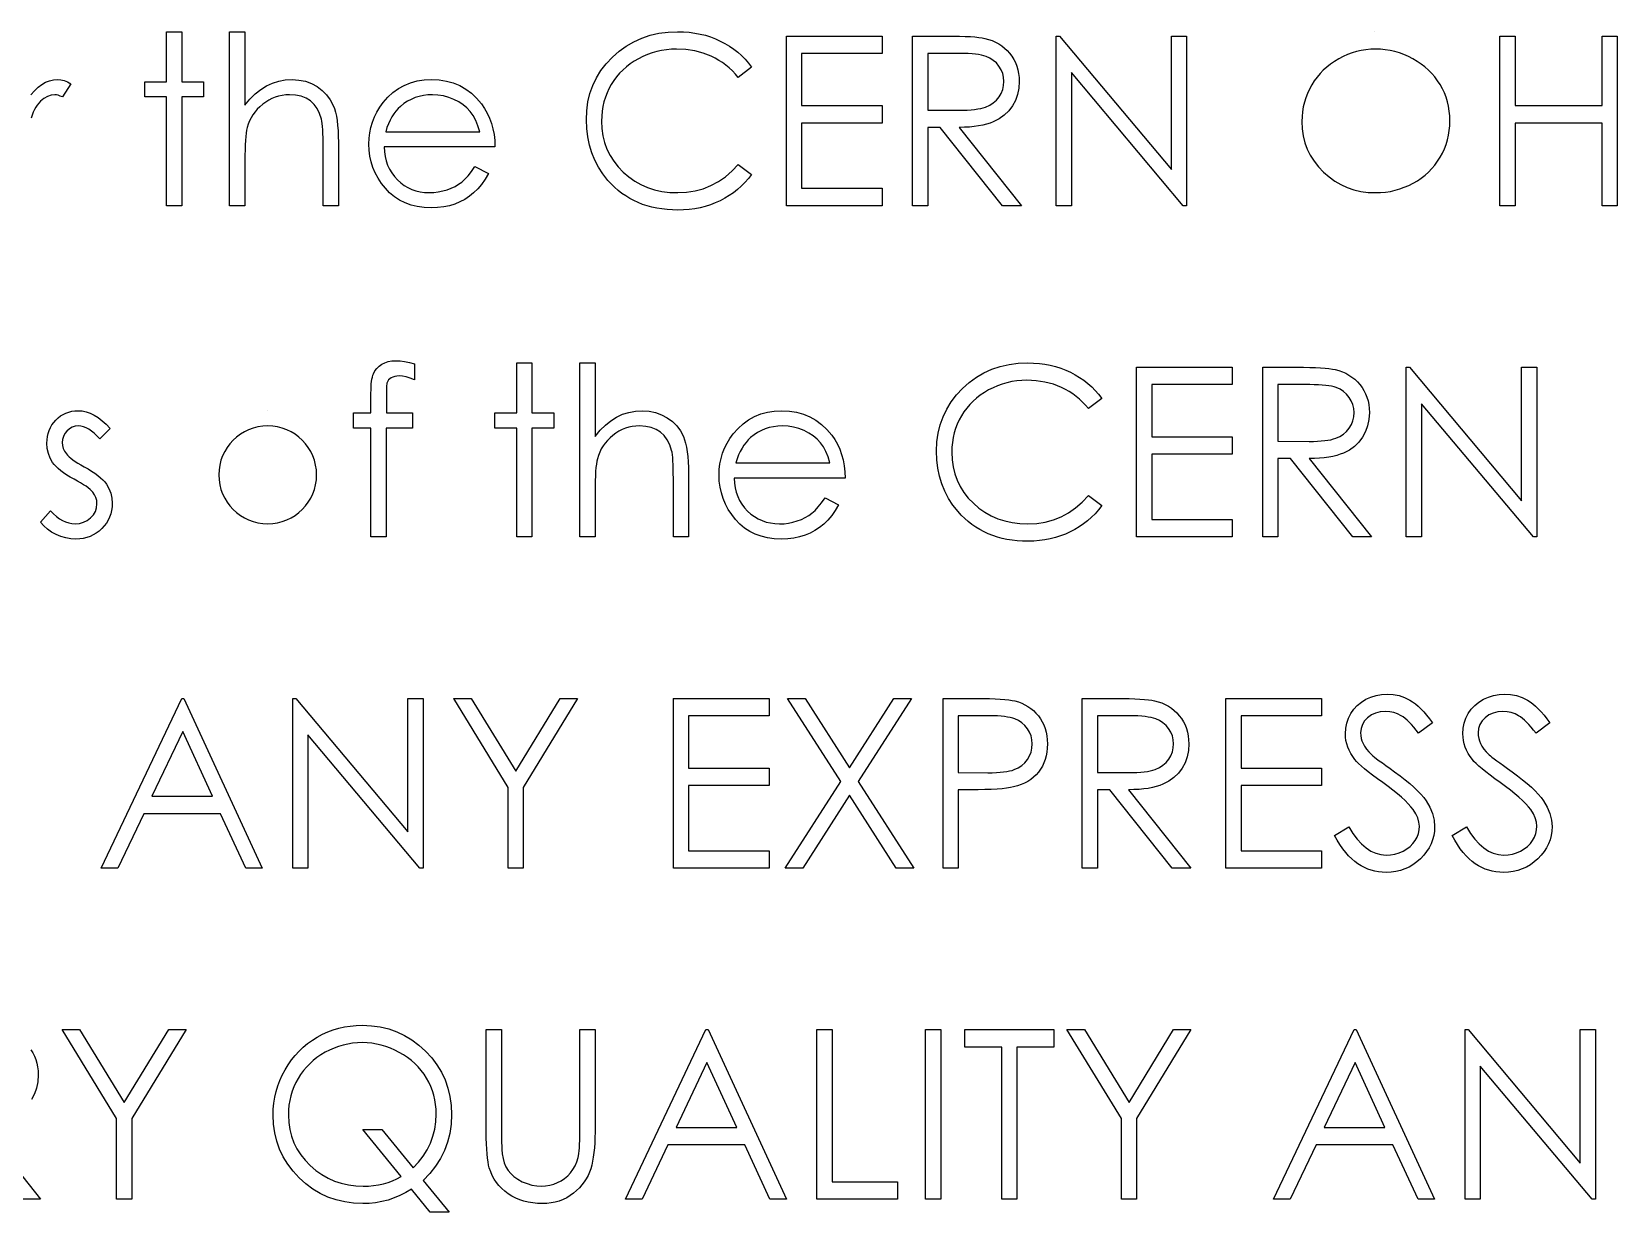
# Model space of a CAD drawing. Header units: millimetres. Extents: x 25 to 318, y 0 to 139.
# Drawn here: x 184.72 to 217.43, y 107.75 to 132.11 of the extents above; entities that cross this region are included whole.
import ezdxf

# ---------------------------------------------------------------- set-up
doc = ezdxf.new("R2010")
doc.units = ezdxf.units.MM

msp = doc.modelspace()

# ---------------------------------------------------------------- linework, layer by layer
at = {"color": 7, "linetype": 'Continuous'}
for p, q in [((212.43, 132.113), (212.43, 132.113)), ((189.591, 124.292), (189.591, 124.292))]:
    msp.add_line(p, q, dxfattribs=at)
at = {"color": 7, "linetype": 'Continuous', "flags": 128}
for points in [[(187.503, 132.113), (187.818, 132.113), (187.818, 132.113), (187.818, 131.081), (187.818, 131.081), (188.266, 131.081), (188.266, 131.081), (188.266, 130.766), (188.266, 130.766), (187.818, 130.766), (187.818, 130.766), (187.818, 128.523), (187.818, 128.523), (187.503, 128.523), (187.503, 128.523), (187.503, 130.766), (187.503, 130.766), (187.055, 130.766), (187.055, 130.766), (187.055, 131.081), (187.055, 131.081), (187.503, 131.081), (187.503, 131.081), (187.503, 132.113)], [(188.805, 132.113), (189.119, 132.113), (189.119, 132.113), (189.119, 130.598), (189.119, 130.598), (189.223, 130.722), (189.332, 130.829), (189.446, 130.92), (189.565, 130.994), (189.689, 131.051), (189.819, 131.093), (189.952, 131.117), (190.092, 131.125), (190.092, 131.125), (190.234, 131.116), (190.367, 131.09), (190.492, 131.044), (190.608, 130.981), (190.713, 130.903), (190.804, 130.812), (190.88, 130.708), (190.941, 130.593), (190.966, 130.527), (190.988, 130.453), (191.006, 130.371), (191.022, 130.28), (191.033, 130.18), (191.041, 130.072), (191.047, 129.955), (191.048, 129.829), (191.048, 129.829), (191.048, 128.523), (191.048, 128.523), (190.734, 128.523), (190.734, 128.523), (190.734, 129.726), (190.734, 129.726), (190.733, 129.83), (190.732, 129.926), (190.729, 130.012), (190.725, 130.09), (190.72, 130.158), (190.714, 130.217), (190.706, 130.267), (190.698, 130.308), (190.698, 130.308), (190.66, 130.426), (190.609, 130.528), (190.546, 130.614), (190.47, 130.685), (190.381, 130.741), (190.279, 130.78), (190.164, 130.804), (190.037, 130.811), (190.037, 130.811), (189.961, 130.809), (189.887, 130.799), (189.815, 130.784), (189.746, 130.763), (189.678, 130.735), (189.612, 130.702), (189.549, 130.662), (189.487, 130.616), (189.429, 130.566), (189.376, 130.513), (189.328, 130.457), (189.286, 130.398), (189.249, 130.337), (189.216, 130.272), (189.189, 130.204), (189.167, 130.134), (189.167, 130.134), (189.156, 130.083), (189.146, 130.022), (189.138, 129.951), (189.131, 129.87), (189.126, 129.779), (189.122, 129.678), (189.12, 129.568), (189.119, 129.448), (189.119, 129.448), (189.119, 128.523), (189.119, 128.523), (188.805, 128.523), (188.805, 128.523), (188.805, 132.113)], [(199.574, 131.381), (199.299, 131.17), (199.299, 131.17), (199.24, 131.24), (199.177, 131.305), (199.112, 131.366), (199.044, 131.423), (198.972, 131.475), (198.899, 131.522), (198.822, 131.566), (198.742, 131.605), (198.575, 131.67), (198.4, 131.717), (198.218, 131.745), (198.027, 131.754), (198.027, 131.754), (197.922, 131.751), (197.818, 131.741), (197.717, 131.726), (197.618, 131.704), (197.52, 131.676), (197.424, 131.642), (197.331, 131.602), (197.239, 131.555), (197.151, 131.503), (197.068, 131.447), (196.99, 131.387), (196.917, 131.322), (196.849, 131.254), (196.787, 131.181), (196.729, 131.103), (196.677, 131.022), (196.63, 130.937), (196.59, 130.849), (196.556, 130.759), (196.528, 130.666), (196.506, 130.571), (196.49, 130.473), (196.481, 130.372), (196.478, 130.269), (196.478, 130.269), (196.485, 130.114), (196.506, 129.967), (196.54, 129.825), (196.589, 129.69), (196.652, 129.561), (196.729, 129.439), (196.819, 129.324), (196.924, 129.215), (197.039, 129.116), (197.161, 129.03), (197.291, 128.958), (197.428, 128.898), (197.572, 128.852), (197.724, 128.819), (197.883, 128.798), (198.049, 128.792), (198.049, 128.792), (198.232, 128.801), (198.407, 128.829), (198.575, 128.874), (198.735, 128.938), (198.888, 129.02), (199.033, 129.12), (199.169, 129.239), (199.299, 129.375), (199.299, 129.375), (199.574, 129.167), (199.574, 129.167), (199.507, 129.082), (199.435, 129.002), (199.36, 128.927), (199.281, 128.857), (199.197, 128.791), (199.11, 128.73), (199.018, 128.675), (198.923, 128.625), (198.824, 128.58), (198.722, 128.541), (198.618, 128.508), (198.51, 128.481), (198.4, 128.46), (198.286, 128.445), (198.17, 128.436), (198.051, 128.433), (198.051, 128.433), (197.938, 128.435), (197.828, 128.443), (197.722, 128.455), (197.618, 128.472), (197.517, 128.493), (197.419, 128.519), (197.325, 128.55), (197.233, 128.586), (197.144, 128.627), (197.058, 128.672), (196.976, 128.723), (196.896, 128.777), (196.819, 128.837), (196.746, 128.902), (196.675, 128.971), (196.607, 129.045), (196.607, 129.045), (196.504, 129.178), (196.413, 129.317), (196.337, 129.463), (196.274, 129.616), (196.226, 129.775), (196.192, 129.941), (196.171, 130.114), (196.164, 130.293), (196.164, 130.293), (196.172, 130.482), (196.197, 130.663), (196.239, 130.836), (196.298, 131.001), (196.373, 131.159), (196.466, 131.31), (196.575, 131.452), (196.701, 131.588), (196.84, 131.711), (196.986, 131.817), (197.142, 131.907), (197.306, 131.982), (197.478, 132.039), (197.659, 132.08), (197.849, 132.104), (198.047, 132.113), (198.047, 132.113), (198.167, 132.11), (198.285, 132.101), (198.4, 132.085), (198.511, 132.064), (198.62, 132.038), (198.726, 132.004), (198.829, 131.965), (198.928, 131.92), (199.024, 131.869), (199.116, 131.814), (199.204, 131.754), (199.286, 131.689), (199.365, 131.619), (199.439, 131.545), (199.509, 131.465), (199.574, 131.381)], [(200.292, 132.023), (202.266, 132.023), (202.266, 132.023), (202.266, 131.664), (202.266, 131.664), (200.606, 131.664), (200.606, 131.664), (200.606, 130.587), (200.606, 130.587), (202.266, 130.587), (202.266, 130.587), (202.266, 130.228), (202.266, 130.228), (200.606, 130.228), (200.606, 130.228), (200.606, 128.882), (200.606, 128.882), (202.266, 128.882), (202.266, 128.882), (202.266, 128.523), (202.266, 128.523), (200.292, 128.523), (200.292, 128.523), (200.292, 132.023)], [(202.894, 132.023), (203.595, 132.023), (203.595, 132.023), (203.735, 132.022), (203.864, 132.02), (203.98, 132.016), (204.086, 132.011), (204.179, 132.004), (204.26, 131.996), (204.33, 131.986), (204.388, 131.975), (204.388, 131.975), (204.464, 131.955), (204.537, 131.929), (204.607, 131.898), (204.672, 131.862), (204.733, 131.821), (204.792, 131.775), (204.846, 131.724), (204.897, 131.667), (204.943, 131.606), (204.983, 131.542), (205.017, 131.475), (205.044, 131.404), (205.066, 131.329), (205.081, 131.252), (205.09, 131.171), (205.093, 131.087), (205.093, 131.087), (205.085, 130.947), (205.059, 130.817), (205.015, 130.695), (204.955, 130.581), (204.879, 130.479), (204.787, 130.39), (204.681, 130.314), (204.56, 130.252), (204.493, 130.226), (204.42, 130.203), (204.341, 130.184), (204.255, 130.168), (204.163, 130.155), (204.066, 130.146), (203.962, 130.14), (203.852, 130.138), (203.852, 130.138), (205.138, 128.523), (205.138, 128.523), (204.75, 128.523), (204.75, 128.523), (203.464, 130.138), (203.464, 130.138), (203.209, 130.138), (203.209, 130.138), (203.209, 128.523), (203.209, 128.523), (202.894, 128.523), (202.894, 128.523), (202.894, 132.023)], [(205.856, 128.523), (205.856, 132.023), (205.856, 132.023), (205.922, 132.023), (205.922, 132.023), (208.234, 129.268), (208.234, 129.268), (208.234, 132.023), (208.234, 132.023), (208.548, 132.023), (208.548, 132.023), (208.548, 128.523), (208.548, 128.523), (208.477, 128.523), (208.477, 128.523), (206.17, 131.271), (206.17, 131.271), (206.17, 128.523), (206.17, 128.523), (205.856, 128.523)], [(215.01, 132.023), (215.324, 132.023), (215.324, 132.023), (215.324, 130.587), (215.324, 130.587), (217.119, 130.587), (217.119, 130.587), (217.119, 132.023), (217.119, 132.023), (217.433, 132.023), (217.433, 132.023), (217.433, 128.523), (217.433, 128.523), (217.119, 128.523), (217.119, 128.523), (217.119, 130.228), (217.119, 130.228), (215.324, 130.228), (215.324, 130.228), (215.324, 128.523), (215.324, 128.523), (215.01, 128.523), (215.01, 128.523), (215.01, 132.023)], [(203.208, 131.664), (203.209, 130.497), (203.209, 130.497), (203.849, 130.492), (203.849, 130.492), (203.939, 130.493), (204.023, 130.497), (204.101, 130.501), (204.173, 130.508), (204.239, 130.518), (204.299, 130.529), (204.353, 130.542), (204.4, 130.558), (204.485, 130.595), (204.56, 130.642), (204.624, 130.7), (204.679, 130.766), (204.723, 130.841), (204.754, 130.919), (204.773, 131.001), (204.779, 131.088), (204.779, 131.088), (204.773, 131.172), (204.754, 131.252), (204.722, 131.329), (204.677, 131.401), (204.623, 131.467), (204.56, 131.522), (204.49, 131.568), (204.412, 131.603), (204.367, 131.617), (204.316, 131.63), (204.257, 131.64), (204.193, 131.649), (204.121, 131.656), (204.042, 131.66), (203.957, 131.663), (203.865, 131.664), (203.865, 131.664), (203.209, 131.664)], [(212.445, 131.754), (212.346, 131.751), (212.247, 131.741), (212.151, 131.726), (212.055, 131.704), (211.961, 131.675), (211.868, 131.641), (211.777, 131.6), (211.687, 131.553), (211.6, 131.501), (211.518, 131.444), (211.44, 131.383), (211.368, 131.318), (211.301, 131.249), (211.238, 131.175), (211.18, 131.097), (211.128, 131.014), (211.081, 130.928), (211.039, 130.84), (211.005, 130.749), (210.977, 130.656), (210.955, 130.56), (210.939, 130.462), (210.929, 130.362), (210.927, 130.259), (210.927, 130.259), (210.934, 130.107), (210.955, 129.962), (210.989, 129.823), (211.038, 129.69), (211.1, 129.563), (211.177, 129.441), (211.267, 129.326), (211.372, 129.217), (211.486, 129.117), (211.606, 129.031), (211.731, 128.958), (211.862, 128.899), (212, 128.852), (212.142, 128.819), (212.291, 128.798), (212.445, 128.792), (212.445, 128.792), (212.549, 128.795), (212.651, 128.804), (212.751, 128.819), (212.849, 128.841), (212.945, 128.869), (213.039, 128.902), (213.131, 128.941), (213.221, 128.987), (213.308, 129.038), (213.39, 129.094), (213.467, 129.154), (213.539, 129.218), (213.606, 129.287), (213.669, 129.361), (213.725, 129.439), (213.778, 129.521), (213.825, 129.608), (213.866, 129.696), (213.9, 129.786), (213.928, 129.88), (213.95, 129.975), (213.965, 130.072), (213.975, 130.173), (213.978, 130.275), (213.978, 130.275), (213.975, 130.377), (213.965, 130.476), (213.95, 130.573), (213.928, 130.668), (213.9, 130.759), (213.866, 130.849), (213.825, 130.935), (213.778, 131.02), (213.725, 131.102), (213.668, 131.179), (213.605, 131.252), (213.537, 131.32), (213.465, 131.385), (213.386, 131.445), (213.303, 131.501), (213.215, 131.553), (213.124, 131.6), (213.031, 131.641), (212.937, 131.675), (212.841, 131.704), (212.744, 131.726), (212.646, 131.741), (212.546, 131.751), (212.445, 131.754)], [(184.703, 130.808), (184.777, 130.896), (184.852, 130.968), (184.929, 131.026), (185.008, 131.069), (185.089, 131.101), (185.171, 131.119), (185.256, 131.125), (185.256, 131.125), (185.321, 131.12), (185.388, 131.104), (185.458, 131.076), (185.529, 131.038), (185.529, 131.038), (185.357, 130.766), (185.357, 130.766), (185.311, 130.785), (185.269, 130.8), (185.23, 130.809), (185.196, 130.811), (185.196, 130.811), (185.121, 130.803), (185.047, 130.778), (184.974, 130.736), (184.903, 130.677), (184.869, 130.641), (184.836, 130.6), (184.807, 130.555), (184.779, 130.506), (184.753, 130.451), (184.729, 130.392), (184.707, 130.328)], [(193.865, 129.331), (194.144, 129.184), (194.144, 129.184), (194.076, 129.067), (194.002, 128.962), (193.924, 128.868), (193.839, 128.787), (193.75, 128.716), (193.656, 128.654), (193.556, 128.601), (193.451, 128.557), (193.34, 128.522), (193.221, 128.498), (193.096, 128.483), (192.963, 128.478), (192.963, 128.478), (192.816, 128.484), (192.677, 128.503), (192.547, 128.535), (192.424, 128.579), (192.31, 128.636), (192.204, 128.705), (192.106, 128.787), (192.017, 128.882), (191.937, 128.984), (191.868, 129.09), (191.81, 129.199), (191.762, 129.312), (191.724, 129.428), (191.698, 129.547), (191.682, 129.669), (191.677, 129.795), (191.677, 129.795), (191.681, 129.913), (191.695, 130.028), (191.718, 130.139), (191.75, 130.248), (191.791, 130.353), (191.842, 130.454), (191.902, 130.553), (191.971, 130.649), (191.971, 130.649), (192.068, 130.76), (192.174, 130.858), (192.286, 130.939), (192.408, 131.006), (192.537, 131.058), (192.673, 131.096), (192.818, 131.118), (192.971, 131.125), (192.971, 131.125), (193.128, 131.118), (193.277, 131.094), (193.418, 131.055), (193.551, 131), (193.675, 130.929), (193.792, 130.842), (193.9, 130.74), (194.001, 130.622), (194.001, 130.622), (194.065, 130.53), (194.121, 130.433), (194.168, 130.33), (194.207, 130.222), (194.238, 130.109), (194.26, 129.99), (194.273, 129.865), (194.279, 129.734), (194.279, 129.734), (191.991, 129.734), (191.991, 129.734), (191.997, 129.633), (192.011, 129.537), (192.033, 129.445), (192.064, 129.358), (192.102, 129.276), (192.148, 129.198), (192.203, 129.125), (192.265, 129.056), (192.334, 128.995), (192.406, 128.941), (192.483, 128.895), (192.563, 128.858), (192.648, 128.829), (192.736, 128.809), (192.828, 128.796), (192.924, 128.792), (192.924, 128.792), (193.018, 128.796), (193.11, 128.807), (193.201, 128.826), (193.29, 128.852), (193.377, 128.884), (193.456, 128.922), (193.528, 128.964), (193.594, 129.011), (193.658, 129.068), (193.724, 129.141), (193.794, 129.228), (193.865, 129.331)], [(193.965, 130.049), (193.928, 130.173), (193.882, 130.283), (193.83, 130.381), (193.769, 130.465), (193.701, 130.539), (193.621, 130.606), (193.531, 130.665), (193.431, 130.716), (193.324, 130.758), (193.214, 130.788), (193.102, 130.806), (192.987, 130.811), (192.987, 130.811), (192.893, 130.808), (192.802, 130.797), (192.714, 130.778), (192.631, 130.752), (192.549, 130.717), (192.472, 130.677), (192.399, 130.628), (192.328, 130.572), (192.328, 130.572), (192.279, 130.525), (192.233, 130.473), (192.19, 130.417), (192.151, 130.354), (192.115, 130.286), (192.081, 130.212), (192.051, 130.133), (192.024, 130.049), (192.024, 130.049), (193.965, 130.049)], [(192.619, 125.258), (192.619, 124.932), (192.619, 124.932), (192.529, 124.966), (192.446, 124.99), (192.37, 125.005), (192.3, 125.01), (192.3, 125.01), (192.254, 125.007), (192.21, 125), (192.171, 124.988), (192.136, 124.97), (192.107, 124.949), (192.083, 124.927), (192.066, 124.904), (192.054, 124.878), (192.05, 124.863), (192.047, 124.842), (192.044, 124.815), (192.042, 124.784), (192.04, 124.746), (192.039, 124.704), (192.038, 124.655), (192.038, 124.602), (192.038, 124.602), (192.038, 124.247), (192.038, 124.247), (192.574, 124.247), (192.574, 124.247), (192.574, 123.933), (192.574, 123.933), (192.037, 123.933), (192.037, 123.933), (192.035, 121.69), (192.035, 121.69), (191.721, 121.69), (191.721, 121.69), (191.721, 123.933), (191.721, 123.933), (191.362, 123.933), (191.362, 123.933), (191.362, 124.247), (191.362, 124.247), (191.721, 124.247), (191.721, 124.247), (191.721, 124.656), (191.721, 124.656), (191.722, 124.724), (191.725, 124.786), (191.728, 124.844), (191.734, 124.897), (191.741, 124.944), (191.75, 124.987), (191.76, 125.025), (191.772, 125.057), (191.801, 125.115), (191.84, 125.166), (191.887, 125.211), (191.943, 125.251), (192.007, 125.283), (192.077, 125.306), (192.153, 125.319), (192.236, 125.324), (192.236, 125.324), (192.32, 125.32), (192.412, 125.308), (192.512, 125.287), (192.619, 125.258)], [(194.728, 125.279), (195.042, 125.279), (195.042, 125.279), (195.042, 124.247), (195.042, 124.247), (195.491, 124.247), (195.491, 124.247), (195.491, 123.933), (195.491, 123.933), (195.042, 123.933), (195.042, 123.933), (195.042, 121.69), (195.042, 121.69), (194.728, 121.69), (194.728, 121.69), (194.728, 123.933), (194.728, 123.933), (194.279, 123.933), (194.279, 123.933), (194.279, 124.247), (194.279, 124.247), (194.728, 124.247), (194.728, 124.247), (194.728, 125.279)], [(196.029, 125.279), (196.343, 125.279), (196.343, 125.279), (196.343, 123.764), (196.343, 123.764), (196.447, 123.888), (196.556, 123.996), (196.67, 124.087), (196.789, 124.16), (196.913, 124.218), (197.043, 124.259), (197.177, 124.284), (197.316, 124.292), (197.316, 124.292), (197.458, 124.283), (197.591, 124.256), (197.716, 124.211), (197.832, 124.148), (197.938, 124.069), (198.029, 123.979), (198.104, 123.875), (198.165, 123.759), (198.191, 123.694), (198.212, 123.62), (198.231, 123.538), (198.246, 123.447), (198.257, 123.346), (198.266, 123.238), (198.271, 123.121), (198.273, 122.996), (198.273, 122.996), (198.273, 121.69), (198.273, 121.69), (197.959, 121.69), (197.959, 121.69), (197.959, 122.893), (197.959, 122.893), (197.958, 122.997), (197.956, 123.093), (197.954, 123.179), (197.949, 123.257), (197.945, 123.325), (197.938, 123.383), (197.931, 123.434), (197.922, 123.475), (197.922, 123.475), (197.884, 123.592), (197.834, 123.695), (197.771, 123.781), (197.694, 123.852), (197.605, 123.907), (197.504, 123.946), (197.389, 123.97), (197.261, 123.978), (197.261, 123.978), (197.185, 123.975), (197.112, 123.966), (197.039, 123.951), (196.97, 123.93), (196.902, 123.902), (196.837, 123.869), (196.773, 123.829), (196.711, 123.783), (196.653, 123.733), (196.6, 123.68), (196.553, 123.624), (196.51, 123.565), (196.473, 123.503), (196.441, 123.439), (196.413, 123.371), (196.392, 123.301), (196.392, 123.301), (196.38, 123.25), (196.371, 123.189), (196.362, 123.118), (196.355, 123.036), (196.35, 122.946), (196.346, 122.845), (196.344, 122.735), (196.343, 122.614), (196.343, 122.614), (196.343, 121.69), (196.343, 121.69), (196.029, 121.69), (196.029, 121.69), (196.029, 125.279)], [(206.798, 124.547), (206.523, 124.337), (206.523, 124.337), (206.464, 124.406), (206.401, 124.472), (206.336, 124.533), (206.268, 124.589), (206.197, 124.641), (206.123, 124.689), (206.046, 124.732), (205.966, 124.772), (205.799, 124.837), (205.625, 124.883), (205.442, 124.911), (205.252, 124.92), (205.252, 124.92), (205.146, 124.918), (205.043, 124.908), (204.941, 124.892), (204.842, 124.871), (204.744, 124.843), (204.649, 124.809), (204.555, 124.768), (204.464, 124.722), (204.375, 124.67), (204.292, 124.614), (204.215, 124.554), (204.142, 124.489), (204.074, 124.42), (204.011, 124.348), (203.954, 124.27), (203.901, 124.188), (203.854, 124.104), (203.814, 124.016), (203.78, 123.926), (203.752, 123.833), (203.73, 123.738), (203.715, 123.64), (203.705, 123.539), (203.702, 123.436), (203.702, 123.436), (203.709, 123.281), (203.73, 123.133), (203.765, 122.992), (203.814, 122.857), (203.876, 122.728), (203.953, 122.606), (204.044, 122.49), (204.148, 122.382), (204.263, 122.283), (204.386, 122.196), (204.515, 122.124), (204.652, 122.065), (204.797, 122.018), (204.948, 121.985), (205.107, 121.965), (205.273, 121.959), (205.273, 121.959), (205.456, 121.968), (205.632, 121.995), (205.799, 122.041), (205.96, 122.105), (206.112, 122.187), (206.257, 122.287), (206.394, 122.405), (206.523, 122.542), (206.523, 122.542), (206.798, 122.334), (206.798, 122.334), (206.731, 122.249), (206.659, 122.168), (206.584, 122.093), (206.505, 122.023), (206.422, 121.957), (206.334, 121.897), (206.242, 121.842), (206.147, 121.791), (206.048, 121.746), (205.946, 121.708), (205.842, 121.675), (205.734, 121.648), (205.624, 121.626), (205.51, 121.612), (205.395, 121.603), (205.275, 121.6), (205.275, 121.6), (205.163, 121.602), (205.053, 121.61), (204.946, 121.622), (204.842, 121.638), (204.741, 121.659), (204.644, 121.686), (204.549, 121.717), (204.457, 121.753), (204.368, 121.793), (204.283, 121.839), (204.2, 121.889), (204.12, 121.944), (204.044, 122.004), (203.97, 122.068), (203.899, 122.138), (203.832, 122.212), (203.832, 122.212), (203.728, 122.344), (203.638, 122.484), (203.561, 122.63), (203.499, 122.783), (203.45, 122.942), (203.416, 123.108), (203.395, 123.28), (203.388, 123.46), (203.388, 123.46), (203.396, 123.649), (203.422, 123.829), (203.464, 124.003), (203.523, 124.168), (203.598, 124.326), (203.69, 124.477), (203.799, 124.619), (203.925, 124.754), (204.064, 124.878), (204.21, 124.984), (204.366, 125.074), (204.53, 125.148), (204.703, 125.206), (204.884, 125.246), (205.074, 125.271), (205.271, 125.279), (205.271, 125.279), (205.392, 125.277), (205.51, 125.267), (205.624, 125.252), (205.735, 125.231), (205.844, 125.204), (205.95, 125.171), (206.053, 125.131), (206.153, 125.087), (206.249, 125.036), (206.34, 124.981), (206.428, 124.92), (206.511, 124.856), (206.589, 124.786), (206.664, 124.711), (206.733, 124.631), (206.798, 124.547)], [(207.516, 125.19), (209.491, 125.19), (209.491, 125.19), (209.491, 124.831), (209.491, 124.831), (207.83, 124.831), (207.83, 124.831), (207.83, 123.754), (207.83, 123.754), (209.491, 123.754), (209.491, 123.754), (209.491, 123.395), (209.491, 123.395), (207.83, 123.395), (207.83, 123.395), (207.83, 122.049), (207.83, 122.049), (209.491, 122.049), (209.491, 122.049), (209.491, 121.69), (209.491, 121.69), (207.516, 121.69), (207.516, 121.69), (207.516, 125.19)], [(210.119, 125.19), (210.819, 125.19), (210.819, 125.19), (210.959, 125.189), (211.088, 125.187), (211.205, 125.183), (211.31, 125.178), (211.403, 125.171), (211.485, 125.163), (211.555, 125.153), (211.612, 125.142), (211.612, 125.142), (211.689, 125.122), (211.762, 125.096), (211.831, 125.065), (211.896, 125.029), (211.958, 124.988), (212.016, 124.941), (212.071, 124.89), (212.121, 124.833), (212.167, 124.773), (212.207, 124.709), (212.241, 124.641), (212.268, 124.57), (212.29, 124.496), (212.306, 124.419), (212.315, 124.338), (212.318, 124.254), (212.318, 124.254), (212.309, 124.114), (212.283, 123.984), (212.24, 123.862), (212.179, 123.748), (212.103, 123.646), (212.012, 123.557), (211.905, 123.481), (211.785, 123.419), (211.717, 123.393), (211.644, 123.369), (211.565, 123.351), (211.48, 123.334), (211.388, 123.322), (211.29, 123.313), (211.187, 123.307), (211.077, 123.305), (211.077, 123.305), (212.362, 121.69), (212.362, 121.69), (211.974, 121.69), (211.974, 121.69), (210.688, 123.305), (210.688, 123.305), (210.433, 123.305), (210.433, 123.305), (210.433, 121.69), (210.433, 121.69), (210.119, 121.69), (210.119, 121.69), (210.119, 125.19)], [(213.08, 121.69), (213.08, 125.19), (213.08, 125.19), (213.146, 125.19), (213.146, 125.19), (215.459, 122.435), (215.459, 122.435), (215.459, 125.19), (215.459, 125.19), (215.773, 125.19), (215.773, 125.19), (215.773, 121.69), (215.773, 121.69), (215.701, 121.69), (215.701, 121.69), (213.394, 124.438), (213.394, 124.438), (213.394, 121.69), (213.394, 121.69), (213.08, 121.69)], [(210.433, 124.831), (210.433, 123.664), (210.433, 123.664), (211.074, 123.659), (211.074, 123.659), (211.163, 123.66), (211.248, 123.663), (211.325, 123.668), (211.398, 123.675), (211.464, 123.684), (211.523, 123.695), (211.577, 123.709), (211.625, 123.724), (211.709, 123.762), (211.784, 123.809), (211.848, 123.867), (211.903, 123.933), (211.947, 124.007), (211.978, 124.085), (211.997, 124.168), (212.003, 124.254), (212.003, 124.254), (211.997, 124.338), (211.978, 124.419), (211.946, 124.495), (211.902, 124.568), (211.847, 124.634), (211.785, 124.689), (211.715, 124.735), (211.636, 124.77), (211.591, 124.784), (211.54, 124.796), (211.482, 124.807), (211.417, 124.815), (211.345, 124.822), (211.267, 124.827), (211.181, 124.83), (211.089, 124.831), (211.089, 124.831), (210.433, 124.831)], [(186.337, 123.928), (186.124, 123.709), (186.124, 123.709), (186.068, 123.772), (186.011, 123.827), (185.955, 123.873), (185.901, 123.911), (185.845, 123.94), (185.791, 123.961), (185.736, 123.974), (185.682, 123.978), (185.682, 123.978), (185.616, 123.972), (185.555, 123.952), (185.498, 123.92), (185.447, 123.874), (185.404, 123.82), (185.374, 123.763), (185.356, 123.7), (185.35, 123.634), (185.35, 123.634), (185.355, 123.573), (185.371, 123.515), (185.399, 123.458), (185.437, 123.402), (185.437, 123.402), (185.461, 123.373), (185.492, 123.344), (185.528, 123.312), (185.571, 123.28), (185.62, 123.246), (185.675, 123.212), (185.735, 123.175), (185.802, 123.138), (185.802, 123.138), (185.883, 123.092), (185.957, 123.046), (186.025, 123.001), (186.086, 122.956), (186.14, 122.911), (186.188, 122.867), (186.229, 122.823), (186.262, 122.779), (186.262, 122.779), (186.314, 122.689), (186.352, 122.593), (186.374, 122.491), (186.382, 122.384), (186.382, 122.384), (186.378, 122.308), (186.368, 122.235), (186.351, 122.165), (186.328, 122.098), (186.297, 122.034), (186.261, 121.973), (186.218, 121.915), (186.167, 121.859), (186.112, 121.809), (186.054, 121.765), (185.992, 121.729), (185.927, 121.699), (185.858, 121.675), (185.786, 121.658), (185.711, 121.648), (185.632, 121.645), (185.632, 121.645), (185.526, 121.65), (185.423, 121.668), (185.322, 121.697), (185.223, 121.737), (185.13, 121.787), (185.045, 121.847), (184.969, 121.915), (184.901, 121.991), (184.901, 121.991), (185.109, 122.228), (185.109, 122.228), (185.169, 122.165), (185.23, 122.11), (185.293, 122.064), (185.355, 122.026), (185.419, 121.997), (185.484, 121.976), (185.549, 121.963), (185.616, 121.959), (185.616, 121.959), (185.706, 121.967), (185.79, 121.99), (185.866, 122.028), (185.936, 122.081), (185.993, 122.145), (186.035, 122.215), (186.059, 122.29), (186.068, 122.37), (186.068, 122.37), (186.062, 122.437), (186.046, 122.5), (186.019, 122.559), (185.981, 122.614), (185.981, 122.614), (185.957, 122.641), (185.925, 122.67), (185.887, 122.701), (185.842, 122.733), (185.79, 122.766), (185.731, 122.802), (185.666, 122.839), (185.594, 122.878), (185.594, 122.878), (185.516, 122.922), (185.444, 122.966), (185.38, 123.01), (185.321, 123.054), (185.269, 123.097), (185.224, 123.141), (185.185, 123.184), (185.153, 123.227), (185.153, 123.227), (185.101, 123.316), (185.065, 123.412), (185.042, 123.513), (185.035, 123.621), (185.035, 123.621), (185.038, 123.692), (185.047, 123.759), (185.061, 123.824), (185.081, 123.885), (185.107, 123.944), (185.139, 123.999), (185.176, 124.052), (185.218, 124.101), (185.266, 124.146), (185.317, 124.184), (185.37, 124.217), (185.426, 124.244), (185.486, 124.265), (185.548, 124.28), (185.613, 124.289), (185.682, 124.292), (185.682, 124.292), (185.763, 124.287), (185.845, 124.27), (185.927, 124.241), (186.009, 124.201), (186.09, 124.15), (186.172, 124.087), (186.255, 124.014), (186.337, 123.928)], [(201.09, 122.497), (201.369, 122.351), (201.369, 122.351), (201.3, 122.234), (201.226, 122.128), (201.148, 122.035), (201.064, 121.953), (200.975, 121.882), (200.881, 121.821), (200.781, 121.767), (200.675, 121.723), (200.564, 121.689), (200.445, 121.664), (200.32, 121.65), (200.187, 121.645), (200.187, 121.645), (200.04, 121.651), (199.901, 121.67), (199.771, 121.701), (199.648, 121.746), (199.535, 121.802), (199.429, 121.872), (199.331, 121.954), (199.242, 122.049), (199.162, 122.151), (199.092, 122.257), (199.034, 122.366), (198.986, 122.479), (198.949, 122.595), (198.922, 122.713), (198.906, 122.836), (198.901, 122.961), (198.901, 122.961), (198.906, 123.079), (198.919, 123.194), (198.942, 123.306), (198.974, 123.414), (199.016, 123.519), (199.066, 123.621), (199.127, 123.72), (199.195, 123.815), (199.195, 123.815), (199.293, 123.927), (199.398, 124.024), (199.511, 124.106), (199.632, 124.173), (199.761, 124.225), (199.898, 124.263), (200.042, 124.284), (200.195, 124.292), (200.195, 124.292), (200.352, 124.284), (200.502, 124.261), (200.642, 124.221), (200.775, 124.167), (200.9, 124.096), (201.016, 124.009), (201.125, 123.907), (201.225, 123.789), (201.225, 123.789), (201.29, 123.697), (201.345, 123.6), (201.393, 123.497), (201.431, 123.389), (201.462, 123.276), (201.484, 123.156), (201.498, 123.032), (201.503, 122.901), (201.503, 122.901), (199.215, 122.901), (199.215, 122.901), (199.221, 122.8), (199.235, 122.703), (199.258, 122.612), (199.289, 122.525), (199.326, 122.443), (199.373, 122.365), (199.427, 122.292), (199.49, 122.223), (199.559, 122.161), (199.631, 122.107), (199.707, 122.062), (199.788, 122.025), (199.872, 121.996), (199.96, 121.976), (200.052, 121.963), (200.148, 121.959), (200.148, 121.959), (200.242, 121.962), (200.334, 121.974), (200.425, 121.992), (200.515, 122.018), (200.601, 122.051), (200.68, 122.089), (200.753, 122.131), (200.818, 122.178), (200.882, 122.234), (200.949, 122.307), (201.018, 122.394), (201.09, 122.497)], [(201.189, 123.215), (201.152, 123.339), (201.107, 123.45), (201.054, 123.548), (200.994, 123.632), (200.925, 123.706), (200.845, 123.773), (200.755, 123.831), (200.655, 123.883), (200.548, 123.925), (200.438, 123.954), (200.326, 123.972), (200.211, 123.978), (200.211, 123.978), (200.117, 123.975), (200.026, 123.963), (199.939, 123.944), (199.855, 123.918), (199.774, 123.884), (199.697, 123.843), (199.623, 123.794), (199.552, 123.738), (199.552, 123.738), (199.503, 123.692), (199.458, 123.64), (199.415, 123.583), (199.376, 123.521), (199.339, 123.452), (199.305, 123.379), (199.275, 123.3), (199.248, 123.215), (199.248, 123.215), (201.189, 123.215)], [(211.599, 115.531), (211.895, 115.709), (211.895, 115.709), (211.98, 115.572), (212.068, 115.454), (212.159, 115.353), (212.254, 115.271), (212.351, 115.207), (212.452, 115.162), (212.557, 115.135), (212.664, 115.125), (212.664, 115.125), (212.756, 115.13), (212.845, 115.146), (212.931, 115.171), (213.014, 115.207), (213.092, 115.251), (213.159, 115.303), (213.216, 115.361), (213.264, 115.426), (213.301, 115.496), (213.329, 115.569), (213.344, 115.642), (213.35, 115.719), (213.35, 115.719), (213.342, 115.806), (213.318, 115.892), (213.279, 115.977), (213.224, 116.062), (213.224, 116.062), (213.176, 116.122), (213.12, 116.184), (213.054, 116.249), (212.98, 116.318), (212.897, 116.389), (212.805, 116.463), (212.703, 116.54), (212.593, 116.62), (212.593, 116.62), (212.483, 116.699), (212.384, 116.774), (212.296, 116.842), (212.219, 116.904), (212.153, 116.961), (212.097, 117.011), (212.053, 117.057), (212.02, 117.096), (212.02, 117.096), (211.974, 117.159), (211.934, 117.222), (211.9, 117.286), (211.873, 117.353), (211.851, 117.42), (211.836, 117.488), (211.827, 117.558), (211.824, 117.629), (211.824, 117.629), (211.831, 117.74), (211.852, 117.847), (211.886, 117.947), (211.935, 118.044), (211.996, 118.132), (212.069, 118.211), (212.153, 118.279), (212.247, 118.338), (212.35, 118.385), (212.458, 118.419), (212.57, 118.439), (212.686, 118.446), (212.686, 118.446), (212.81, 118.438), (212.93, 118.414), (213.045, 118.374), (213.156, 118.319), (213.211, 118.284), (213.267, 118.243), (213.324, 118.194), (213.381, 118.14), (213.439, 118.078), (213.498, 118.01), (213.559, 117.935), (213.619, 117.854), (213.619, 117.854), (213.335, 117.638), (213.335, 117.638), (213.283, 117.704), (213.233, 117.764), (213.186, 117.818), (213.139, 117.865), (213.096, 117.908), (213.054, 117.944), (213.013, 117.975), (212.975, 117.999), (212.899, 118.038), (212.82, 118.065), (212.737, 118.081), (212.651, 118.087), (212.651, 118.087), (212.543, 118.079), (212.446, 118.055), (212.359, 118.015), (212.282, 117.959), (212.219, 117.891), (212.174, 117.816), (212.147, 117.734), (212.138, 117.644), (212.138, 117.644), (212.141, 117.588), (212.151, 117.532), (212.165, 117.478), (212.187, 117.424), (212.217, 117.369), (212.257, 117.312), (212.308, 117.253), (212.369, 117.192), (212.369, 117.192), (212.392, 117.171), (212.425, 117.145), (212.468, 117.112), (212.522, 117.071), (212.586, 117.024), (212.66, 116.971), (212.745, 116.911), (212.839, 116.843), (212.839, 116.843), (212.953, 116.76), (213.057, 116.679), (213.152, 116.601), (213.237, 116.524), (213.314, 116.451), (213.381, 116.379), (213.439, 116.31), (213.488, 116.242), (213.565, 116.111), (213.62, 115.979), (213.652, 115.846), (213.664, 115.714), (213.664, 115.714), (213.659, 115.62), (213.645, 115.529), (213.623, 115.441), (213.591, 115.356), (213.55, 115.274), (213.5, 115.196), (213.441, 115.121), (213.372, 115.048), (213.297, 114.982), (213.218, 114.925), (213.136, 114.877), (213.049, 114.837), (212.959, 114.806), (212.864, 114.784), (212.766, 114.771), (212.664, 114.766), (212.664, 114.766), (212.585, 114.769), (212.507, 114.778), (212.431, 114.791), (212.357, 114.811), (212.286, 114.835), (212.216, 114.865), (212.148, 114.901), (212.081, 114.942), (212.017, 114.99), (211.954, 115.046), (211.891, 115.108), (211.83, 115.178), (211.771, 115.255), (211.712, 115.34), (211.656, 115.432), (211.6, 115.531)], [(214.023, 115.531), (214.319, 115.709), (214.319, 115.709), (214.403, 115.572), (214.491, 115.454), (214.582, 115.353), (214.677, 115.271), (214.774, 115.207), (214.875, 115.162), (214.98, 115.135), (215.087, 115.125), (215.087, 115.125), (215.179, 115.13), (215.268, 115.146), (215.354, 115.171), (215.438, 115.207), (215.515, 115.251), (215.582, 115.303), (215.639, 115.361), (215.687, 115.426), (215.724, 115.496), (215.752, 115.569), (215.767, 115.642), (215.773, 115.719), (215.773, 115.719), (215.765, 115.806), (215.741, 115.892), (215.702, 115.977), (215.647, 116.062), (215.647, 116.062), (215.599, 116.122), (215.543, 116.184), (215.477, 116.249), (215.403, 116.318), (215.32, 116.389), (215.228, 116.463), (215.126, 116.54), (215.016, 116.62), (215.016, 116.62), (214.906, 116.699), (214.807, 116.774), (214.72, 116.842), (214.642, 116.904), (214.576, 116.961), (214.52, 117.011), (214.476, 117.057), (214.443, 117.096), (214.443, 117.096), (214.397, 117.159), (214.357, 117.222), (214.323, 117.286), (214.296, 117.353), (214.274, 117.42), (214.259, 117.488), (214.25, 117.558), (214.247, 117.629), (214.247, 117.629), (214.254, 117.74), (214.275, 117.847), (214.309, 117.947), (214.358, 118.044), (214.419, 118.132), (214.492, 118.211), (214.576, 118.279), (214.67, 118.338), (214.774, 118.385), (214.882, 118.419), (214.993, 118.439), (215.109, 118.446), (215.109, 118.446), (215.233, 118.438), (215.353, 118.414), (215.468, 118.374), (215.579, 118.319), (215.635, 118.284), (215.69, 118.243), (215.747, 118.194), (215.804, 118.14), (215.862, 118.078), (215.921, 118.01), (215.982, 117.935), (216.042, 117.854), (216.042, 117.854), (215.758, 117.638), (215.758, 117.638), (215.706, 117.704), (215.656, 117.764), (215.609, 117.818), (215.562, 117.865), (215.519, 117.908), (215.477, 117.944), (215.436, 117.975), (215.398, 117.999), (215.323, 118.038), (215.243, 118.065), (215.161, 118.081), (215.074, 118.087), (215.074, 118.087), (214.966, 118.079), (214.869, 118.055), (214.782, 118.015), (214.705, 117.959), (214.642, 117.891), (214.597, 117.816), (214.57, 117.734), (214.561, 117.644), (214.561, 117.644), (214.564, 117.588), (214.574, 117.532), (214.588, 117.478), (214.61, 117.424), (214.64, 117.369), (214.68, 117.312), (214.731, 117.253), (214.792, 117.192), (214.792, 117.192), (214.815, 117.171), (214.848, 117.145), (214.891, 117.112), (214.945, 117.071), (215.009, 117.024), (215.083, 116.971), (215.168, 116.911), (215.262, 116.843), (215.262, 116.843), (215.376, 116.76), (215.48, 116.679), (215.575, 116.601), (215.66, 116.524), (215.737, 116.451), (215.804, 116.379), (215.862, 116.31), (215.911, 116.242), (215.988, 116.111), (216.043, 115.979), (216.076, 115.846), (216.087, 115.714), (216.087, 115.714), (216.083, 115.62), (216.069, 115.529), (216.046, 115.441), (216.014, 115.356), (215.973, 115.274), (215.923, 115.196), (215.864, 115.121), (215.795, 115.048), (215.72, 114.982), (215.642, 114.925), (215.559, 114.877), (215.473, 114.837), (215.382, 114.806), (215.287, 114.784), (215.189, 114.771), (215.087, 114.766), (215.087, 114.766), (215.008, 114.769), (214.93, 114.778), (214.854, 114.791), (214.781, 114.811), (214.709, 114.835), (214.639, 114.865), (214.571, 114.901), (214.504, 114.942), (214.44, 114.99), (214.377, 115.046), (214.314, 115.108), (214.253, 115.178), (214.194, 115.255), (214.136, 115.34), (214.079, 115.432), (214.023, 115.531)], [(187.862, 118.356), (189.478, 114.856), (189.478, 114.856), (189.136, 114.856), (189.136, 114.856), (188.619, 115.978), (188.619, 115.978), (187.032, 115.978), (187.032, 115.978), (186.5, 114.856), (186.5, 114.856), (186.157, 114.856), (186.157, 114.856), (187.818, 118.356), (187.818, 118.356), (187.862, 118.356)], [(190.106, 114.856), (190.106, 118.356), (190.106, 118.356), (190.172, 118.356), (190.172, 118.356), (192.484, 115.602), (192.484, 115.602), (192.484, 118.356), (192.484, 118.356), (192.798, 118.356), (192.798, 118.356), (192.798, 114.856), (192.798, 114.856), (192.727, 114.856), (192.727, 114.856), (190.42, 117.605), (190.42, 117.605), (190.42, 114.856), (190.42, 114.856), (190.106, 114.856)], [(193.426, 118.356), (193.786, 118.356), (193.786, 118.356), (194.706, 116.852), (194.706, 116.852), (195.625, 118.356), (195.625, 118.356), (195.984, 118.356), (195.984, 118.356), (194.862, 116.52), (194.862, 116.52), (194.862, 114.856), (194.862, 114.856), (194.548, 114.856), (194.548, 114.856), (194.548, 116.52), (194.548, 116.52), (193.427, 118.356)], [(197.958, 118.356), (199.933, 118.356), (199.933, 118.356), (199.933, 117.997), (199.933, 117.997), (198.273, 117.997), (198.273, 117.997), (198.273, 116.92), (198.273, 116.92), (199.933, 116.92), (199.933, 116.92), (199.933, 116.561), (199.933, 116.561), (198.273, 116.561), (198.273, 116.561), (198.273, 115.215), (198.273, 115.215), (199.933, 115.215), (199.933, 115.215), (199.933, 114.856), (199.933, 114.856), (197.959, 114.856), (197.959, 114.856), (197.959, 118.356)], [(200.314, 118.356), (200.677, 118.356), (200.677, 118.356), (201.593, 116.925), (201.593, 116.925), (202.51, 118.356), (202.51, 118.356), (202.872, 118.356), (202.872, 118.356), (201.775, 116.641), (201.775, 116.641), (202.917, 114.856), (202.917, 114.856), (202.554, 114.856), (202.554, 114.856), (201.593, 116.358), (201.593, 116.358), (200.632, 114.856), (200.632, 114.856), (200.269, 114.856), (200.269, 114.856), (201.412, 116.641), (201.412, 116.641), (200.314, 118.356)], [(203.523, 118.356), (204.209, 118.356), (204.209, 118.356), (204.351, 118.356), (204.48, 118.353), (204.598, 118.349), (204.704, 118.343), (204.797, 118.336), (204.879, 118.327), (204.949, 118.316), (205.006, 118.304), (205.006, 118.304), (205.078, 118.283), (205.147, 118.257), (205.212, 118.226), (205.275, 118.19), (205.333, 118.149), (205.388, 118.104), (205.44, 118.053), (205.489, 117.998), (205.533, 117.938), (205.571, 117.875), (205.603, 117.808), (205.63, 117.738), (205.65, 117.663), (205.665, 117.585), (205.674, 117.503), (205.677, 117.417), (205.677, 117.417), (205.674, 117.331), (205.665, 117.249), (205.651, 117.171), (205.63, 117.096), (205.604, 117.026), (205.572, 116.959), (205.534, 116.896), (205.491, 116.837), (205.442, 116.782), (205.389, 116.732), (205.332, 116.686), (205.27, 116.645), (205.203, 116.61), (205.132, 116.578), (205.057, 116.552), (204.978, 116.529), (204.978, 116.529), (204.912, 116.516), (204.833, 116.504), (204.741, 116.494), (204.636, 116.486), (204.518, 116.48), (204.388, 116.475), (204.244, 116.472), (204.087, 116.472), (204.087, 116.472), (203.837, 116.472), (203.837, 116.472), (203.837, 114.856), (203.837, 114.856), (203.523, 114.856), (203.523, 114.856), (203.523, 118.356)], [(206.394, 118.356), (207.095, 118.356), (207.095, 118.356), (207.235, 118.356), (207.364, 118.353), (207.48, 118.349), (207.586, 118.344), (207.679, 118.337), (207.76, 118.33), (207.83, 118.32), (207.888, 118.309), (207.888, 118.309), (207.964, 118.288), (208.037, 118.262), (208.107, 118.231), (208.172, 118.196), (208.233, 118.154), (208.292, 118.108), (208.346, 118.057), (208.397, 118), (208.443, 117.94), (208.483, 117.875), (208.517, 117.808), (208.544, 117.737), (208.566, 117.663), (208.581, 117.586), (208.59, 117.504), (208.593, 117.42), (208.593, 117.42), (208.585, 117.281), (208.559, 117.15), (208.515, 117.028), (208.455, 116.915), (208.379, 116.812), (208.287, 116.723), (208.181, 116.648), (208.06, 116.585), (207.993, 116.559), (207.92, 116.536), (207.841, 116.517), (207.755, 116.501), (207.663, 116.488), (207.566, 116.479), (207.462, 116.474), (207.352, 116.472), (207.352, 116.472), (208.638, 114.856), (208.638, 114.856), (208.25, 114.856), (208.25, 114.856), (206.964, 116.472), (206.964, 116.472), (206.709, 116.472), (206.709, 116.472), (206.709, 114.856), (206.709, 114.856), (206.394, 114.856), (206.394, 114.856), (206.394, 118.356)], [(209.356, 118.356), (211.33, 118.356), (211.33, 118.356), (211.33, 117.997), (211.33, 117.997), (209.67, 117.997), (209.67, 117.997), (209.67, 116.92), (209.67, 116.92), (211.33, 116.92), (211.33, 116.92), (211.33, 116.561), (211.33, 116.561), (209.67, 116.561), (209.67, 116.561), (209.67, 115.215), (209.67, 115.215), (211.33, 115.215), (211.33, 115.215), (211.33, 114.856), (211.33, 114.856), (209.356, 114.856), (209.356, 114.856), (209.356, 118.356)], [(203.837, 117.997), (203.837, 116.831), (203.837, 116.831), (204.45, 116.823), (204.45, 116.823), (204.539, 116.824), (204.623, 116.827), (204.7, 116.832), (204.771, 116.839), (204.836, 116.848), (204.895, 116.859), (204.947, 116.872), (204.993, 116.887), (205.074, 116.924), (205.147, 116.971), (205.21, 117.028), (205.264, 117.095), (205.307, 117.169), (205.338, 117.247), (205.356, 117.33), (205.362, 117.416), (205.362, 117.416), (205.356, 117.5), (205.338, 117.581), (205.307, 117.659), (205.264, 117.732), (205.21, 117.799), (205.15, 117.855), (205.081, 117.901), (205.004, 117.936), (204.961, 117.95), (204.911, 117.963), (204.854, 117.973), (204.792, 117.982), (204.722, 117.989), (204.647, 117.994), (204.565, 117.997), (204.477, 117.997), (204.477, 117.997), (203.837, 117.997)], [(206.709, 117.997), (206.709, 116.831), (206.709, 116.831), (207.349, 116.826), (207.349, 116.826), (207.439, 116.826), (207.523, 116.83), (207.601, 116.835), (207.673, 116.842), (207.739, 116.851), (207.799, 116.862), (207.853, 116.875), (207.9, 116.891), (207.985, 116.929), (208.06, 116.976), (208.124, 117.033), (208.179, 117.1), (208.223, 117.174), (208.254, 117.252), (208.273, 117.335), (208.279, 117.421), (208.279, 117.421), (208.273, 117.505), (208.254, 117.586), (208.222, 117.662), (208.177, 117.734), (208.123, 117.8), (208.06, 117.856), (207.99, 117.901), (207.912, 117.936), (207.867, 117.95), (207.816, 117.963), (207.757, 117.973), (207.693, 117.982), (207.621, 117.989), (207.542, 117.994), (207.457, 117.997), (207.365, 117.997), (207.365, 117.997), (206.709, 117.997)], [(187.836, 117.674), (187.203, 116.337), (187.203, 116.337), (188.453, 116.337), (188.453, 116.337), (187.836, 117.674)], [(192.799, 108.413), (193.337, 107.754), (193.337, 107.754), (192.945, 107.754), (192.945, 107.754), (192.556, 108.229), (192.556, 108.229), (192.439, 108.16), (192.319, 108.099), (192.196, 108.049), (192.072, 108.007), (191.945, 107.975), (191.816, 107.951), (191.685, 107.938), (191.552, 107.933), (191.552, 107.933), (191.361, 107.942), (191.178, 107.967), (191.002, 108.008), (190.834, 108.066), (190.674, 108.141), (190.521, 108.233), (190.375, 108.342), (190.238, 108.467), (190.112, 108.603), (190.004, 108.747), (189.911, 108.899), (189.836, 109.056), (189.777, 109.221), (189.736, 109.393), (189.711, 109.572), (189.702, 109.757), (189.702, 109.757), (189.706, 109.882), (189.718, 110.006), (189.736, 110.126), (189.763, 110.244), (189.797, 110.36), (189.84, 110.474), (189.889, 110.585), (189.947, 110.694), (190.011, 110.799), (190.08, 110.899), (190.155, 110.992), (190.236, 111.079), (190.322, 111.16), (190.413, 111.236), (190.511, 111.306), (190.613, 111.369), (190.719, 111.426), (190.829, 111.476), (190.941, 111.517), (191.055, 111.552), (191.172, 111.578), (191.292, 111.597), (191.414, 111.609), (191.538, 111.613), (191.538, 111.613), (191.729, 111.604), (191.911, 111.579), (192.087, 111.538), (192.254, 111.479), (192.414, 111.404), (192.566, 111.313), (192.711, 111.204), (192.848, 111.079), (192.973, 110.942), (193.082, 110.797), (193.173, 110.645), (193.248, 110.485), (193.307, 110.318), (193.348, 110.142), (193.373, 109.959), (193.382, 109.769), (193.382, 109.769), (193.373, 109.57), (193.345, 109.38), (193.3, 109.199), (193.236, 109.026), (193.154, 108.862), (193.054, 108.705), (192.936, 108.555), (192.799, 108.413)], [(185.349, 111.523), (185.709, 111.523), (185.709, 111.523), (186.629, 110.019), (186.629, 110.019), (187.548, 111.523), (187.548, 111.523), (187.907, 111.523), (187.907, 111.523), (186.785, 109.687), (186.785, 109.687), (186.785, 108.023), (186.785, 108.023), (186.471, 108.023), (186.471, 108.023), (186.471, 109.687), (186.471, 109.687), (185.35, 111.523)], [(192.588, 108.671), (192.7, 108.79), (192.798, 108.914), (192.88, 109.044), (192.948, 109.18), (193, 109.321), (193.037, 109.467), (193.06, 109.62), (193.068, 109.778), (193.068, 109.778), (193.065, 109.879), (193.055, 109.978), (193.039, 110.075), (193.018, 110.17), (192.99, 110.262), (192.955, 110.351), (192.915, 110.438), (192.868, 110.522), (192.815, 110.603), (192.758, 110.679), (192.695, 110.752), (192.627, 110.821), (192.554, 110.886), (192.476, 110.946), (192.393, 111.002), (192.305, 111.054), (192.214, 111.101), (192.121, 111.141), (192.027, 111.176), (191.932, 111.204), (191.836, 111.226), (191.738, 111.241), (191.639, 111.251), (191.54, 111.254), (191.54, 111.254), (191.44, 111.251), (191.34, 111.241), (191.243, 111.226), (191.146, 111.204), (191.052, 111.176), (190.959, 111.141), (190.867, 111.102), (190.776, 111.055), (190.689, 111.003), (190.607, 110.947), (190.53, 110.886), (190.458, 110.82), (190.391, 110.751), (190.328, 110.677), (190.27, 110.598), (190.217, 110.515), (190.17, 110.429), (190.129, 110.341), (190.095, 110.25), (190.067, 110.156), (190.044, 110.06), (190.029, 109.962), (190.019, 109.862), (190.016, 109.759), (190.016, 109.759), (190.023, 109.607), (190.044, 109.462), (190.08, 109.323), (190.13, 109.19), (190.193, 109.063), (190.271, 108.941), (190.363, 108.826), (190.469, 108.717), (190.586, 108.617), (190.708, 108.531), (190.835, 108.458), (190.969, 108.399), (191.109, 108.352), (191.254, 108.319), (191.405, 108.298), (191.562, 108.292), (191.562, 108.292), (191.67, 108.295), (191.775, 108.305), (191.877, 108.32), (191.977, 108.343), (192.072, 108.371), (192.165, 108.405), (192.255, 108.446), (192.342, 108.493), (192.342, 108.493), (191.554, 109.459), (191.554, 109.459), (191.946, 109.459), (191.946, 109.459), (192.588, 108.671)], [(194.1, 111.523), (194.414, 111.523), (194.414, 111.523), (194.414, 109.426), (194.414, 109.426), (194.414, 109.337), (194.414, 109.257), (194.416, 109.185), (194.417, 109.123), (194.419, 109.069), (194.421, 109.024), (194.424, 108.988), (194.428, 108.96), (194.428, 108.96), (194.445, 108.862), (194.471, 108.772), (194.506, 108.69), (194.549, 108.617), (194.603, 108.551), (194.67, 108.49), (194.75, 108.435), (194.841, 108.385), (194.94, 108.345), (195.039, 108.315), (195.139, 108.298), (195.238, 108.292), (195.238, 108.292), (195.324, 108.297), (195.408, 108.31), (195.49, 108.333), (195.571, 108.365), (195.647, 108.406), (195.716, 108.453), (195.779, 108.507), (195.836, 108.568), (195.886, 108.636), (195.93, 108.712), (195.965, 108.793), (195.993, 108.882), (195.993, 108.882), (196.002, 108.92), (196.009, 108.966), (196.015, 109.021), (196.02, 109.084), (196.024, 109.157), (196.027, 109.238), (196.028, 109.328), (196.029, 109.426), (196.029, 109.426), (196.029, 111.523), (196.029, 111.523), (196.343, 111.523), (196.343, 111.523), (196.343, 109.409), (196.343, 109.409), (196.342, 109.295), (196.338, 109.186), (196.331, 109.082), (196.321, 108.985), (196.308, 108.893), (196.293, 108.807), (196.275, 108.725), (196.254, 108.65), (196.23, 108.58), (196.199, 108.511), (196.163, 108.444), (196.122, 108.38), (196.074, 108.318), (196.021, 108.259), (195.963, 108.202), (195.899, 108.147), (195.831, 108.097), (195.76, 108.054), (195.684, 108.017), (195.606, 107.986), (195.524, 107.963), (195.438, 107.946), (195.348, 107.937), (195.256, 107.933), (195.256, 107.933), (195.155, 107.937), (195.058, 107.946), (194.965, 107.962), (194.875, 107.984), (194.789, 108.012), (194.707, 108.047), (194.628, 108.088), (194.553, 108.135), (194.483, 108.188), (194.419, 108.244), (194.361, 108.305), (194.309, 108.371), (194.264, 108.439), (194.224, 108.513), (194.19, 108.59), (194.162, 108.671), (194.162, 108.671), (194.147, 108.728), (194.135, 108.794), (194.124, 108.871), (194.115, 108.958), (194.109, 109.056), (194.104, 109.163), (194.1, 109.281), (194.1, 109.409), (194.1, 109.409), (194.1, 111.523)], [(198.676, 111.523), (200.292, 108.023), (200.292, 108.023), (199.95, 108.023), (199.95, 108.023), (199.433, 109.145), (199.433, 109.145), (197.846, 109.145), (197.846, 109.145), (197.314, 108.023), (197.314, 108.023), (196.971, 108.023), (196.971, 108.023), (198.632, 111.523), (198.632, 111.523), (198.677, 111.523)], [(200.92, 111.523), (201.234, 111.523), (201.234, 111.523), (201.234, 108.382), (201.234, 108.382), (202.58, 108.382), (202.58, 108.382), (202.58, 108.023), (202.58, 108.023), (200.92, 108.023), (200.92, 108.023), (200.92, 111.523)], [(203.164, 111.523), (203.478, 111.523), (203.478, 111.523), (203.478, 108.023), (203.478, 108.023), (203.164, 108.023), (203.164, 108.023), (203.164, 111.523)], [(203.971, 111.164), (203.971, 111.523), (203.971, 111.523), (205.811, 111.523), (205.811, 111.523), (205.811, 111.164), (205.811, 111.164), (205.048, 111.164), (205.048, 111.164), (205.048, 108.023), (205.048, 108.023), (204.734, 108.023), (204.734, 108.023), (204.734, 111.164), (204.734, 111.164), (203.971, 111.164)], [(206.08, 111.523), (206.44, 111.523), (206.44, 111.523), (207.36, 110.019), (207.36, 110.019), (208.278, 111.523), (208.278, 111.523), (208.638, 111.523), (208.638, 111.523), (207.516, 109.687), (207.516, 109.687), (207.516, 108.023), (207.516, 108.023), (207.202, 108.023), (207.202, 108.023), (207.202, 109.687), (207.202, 109.687), (206.08, 111.523)], [(212.048, 111.523), (213.664, 108.023), (213.664, 108.023), (213.322, 108.023), (213.322, 108.023), (212.805, 109.145), (212.805, 109.145), (211.218, 109.145), (211.218, 109.145), (210.686, 108.023), (210.686, 108.023), (210.343, 108.023), (210.343, 108.023), (212.003, 111.523), (212.003, 111.523), (212.048, 111.523)], [(214.292, 108.023), (214.292, 111.523), (214.292, 111.523), (214.358, 111.523), (214.358, 111.523), (216.67, 108.768), (216.67, 108.768), (216.67, 111.523), (216.67, 111.523), (216.984, 111.523), (216.984, 111.523), (216.984, 108.023), (216.984, 108.023), (216.913, 108.023), (216.913, 108.023), (214.606, 110.771), (214.606, 110.771), (214.606, 108.023), (214.606, 108.023), (214.292, 108.023)], [(184.706, 111.106), (184.746, 111.042), (184.78, 110.975), (184.807, 110.904), (184.829, 110.829), (184.844, 110.752), (184.853, 110.671), (184.856, 110.587), (184.856, 110.587), (184.848, 110.447), (184.822, 110.317), (184.778, 110.195), (184.718, 110.081)], [(198.65, 110.841), (198.017, 109.504), (198.017, 109.504), (199.268, 109.504), (199.268, 109.504), (198.651, 110.841)], [(212.022, 110.841), (211.389, 109.504), (211.389, 109.504), (212.639, 109.504), (212.639, 109.504), (212.022, 110.841)], [(183.615, 109.638), (184.901, 108.023), (184.901, 108.023), (184.512, 108.023)]]:
    msp.add_lwpolyline(points, dxfattribs=at)
at = {"color": 7, "linetype": 'Continuous'}
msp.add_arc((189.59, 122.969), 1.009, 90.0029, 89.9971, dxfattribs=at)

doc.saveas('drawing.dxf')
